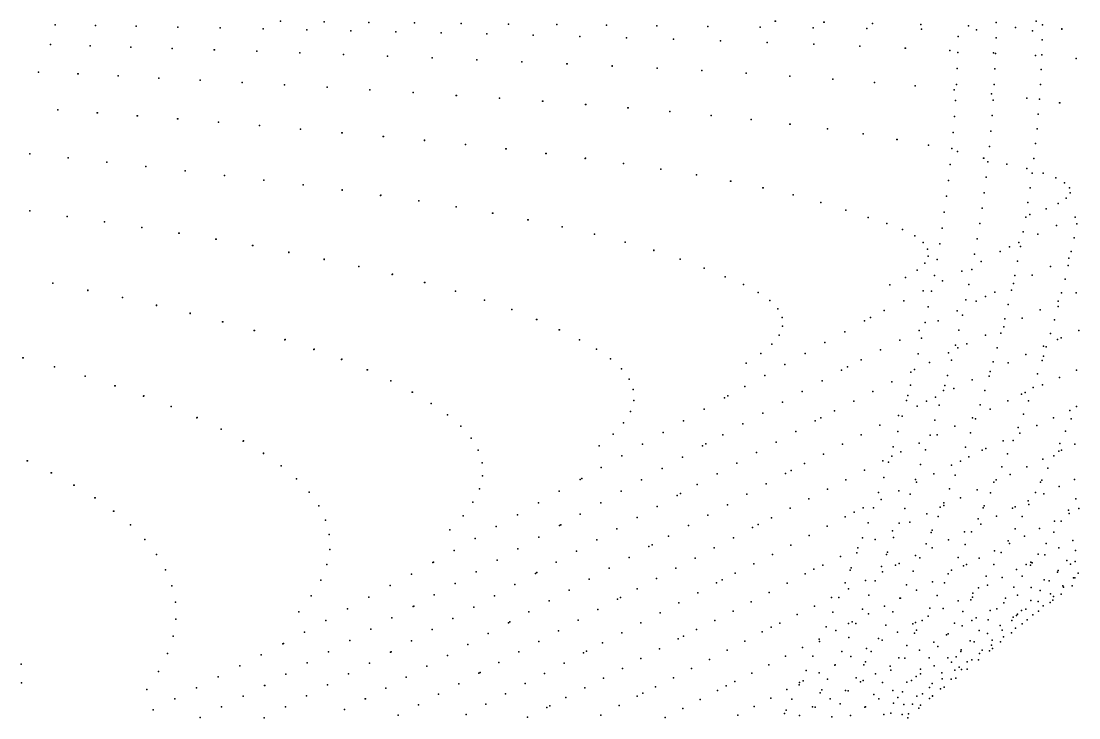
# Model space of a CAD drawing. Extents: x 0 to 4.6, y -1.66 to 1.66.
# Drawn here: x 2.303 to 3.451, y -0.774 to -0.018 of the extents above; entities that cross this region are included whole.
import ezdxf

# ---------------------------------------------------------------- set-up
doc = ezdxf.new("R2010")
doc.units = 0
doc.layers.get('0').update_dxf_attribs({"linetype": 'CONTINUOUS'})

msp = doc.modelspace()

# ---------------------------------------------------------------- linework, layer by layer
at = {"color": 2}
for p in [(2.3398, -0.022, 43.556), (2.3398, -0.022, 43.556), (2.3834, -0.0228, 42.856), (2.3834, -0.0228, 42.856), (2.5841, -0.0183, 47.756), (2.6316, -0.0189, 47.056), (2.6799, -0.0195, 46.356), (2.7296, -0.0201, 45.656), (2.7802, -0.0207, 44.956), (2.8316, -0.0213, 44.256), (2.8842, -0.0219, 43.556), (2.938, -0.0226, 42.856), (3.1212, -0.0183, 33.756), (3.1213, -0.0183, 33.756), (3.174, -0.0194, 33.056), (3.1741, -0.0194, 33.056), (3.2267, -0.0206, 32.356), (3.2268, -0.0206, 32.356), (3.279, -0.0219, 31.656), (3.2791, -0.0219, 31.656), (3.3609, -0.0195, 2.256), (3.361, -0.0195, 2.256), (3.4042, -0.0182, 36.556), (3.4111, -0.0222, 2.956), (3.4112, -0.0222, 2.956), (2.4277, -0.0237, 42.156), (2.4277, -0.0237, 42.156), (2.4727, -0.0246, 41.456), (2.4727, -0.0246, 41.456), (2.5186, -0.0255, 40.756), (2.5186, -0.0255, 40.756), (2.5653, -0.0264, 40.056), (2.5653, -0.0264, 40.056), (2.6126, -0.0274, 39.356), (2.6126, -0.0274, 39.356), (2.6606, -0.0285, 38.656), (2.6606, -0.0285, 38.656), (2.7093, -0.0296, 37.956), (2.7093, -0.0296, 37.956), (2.7586, -0.0307, 37.256), (2.7586, -0.0308, 37.256), (2.8083, -0.032, 36.556), (2.8083, -0.032, 36.556), (2.8585, -0.0333, 35.856), (2.8585, -0.0333, 35.856), (2.9926, -0.0232, 42.156), (3.048, -0.0239, 41.456), (3.1047, -0.0246, 40.756), (3.1622, -0.0253, 40.056), (3.2205, -0.0261, 39.356), (3.2797, -0.0268, 38.656), (3.3308, -0.0233, 30.956), (3.3309, -0.0233, 30.956), (3.3397, -0.0276, 37.956), (3.3819, -0.0249, 30.256), (3.382, -0.0249, 30.256), (3.4004, -0.0285, 37.256), (3.4321, -0.0267, 29.556), (3.4322, -0.0266, 29.556), (2.3345, -0.0435, 42.156), (2.3345, -0.0435, 42.156), (2.3777, -0.0449, 41.456), (2.3778, -0.0449, 41.456), (2.909, -0.0348, 35.156), (2.909, -0.0348, 35.156), (2.9598, -0.0363, 34.456), (2.9598, -0.0363, 34.456), (3.0107, -0.0378, 33.756), (3.0108, -0.0378, 33.756), (3.0617, -0.0395, 33.056), (3.0617, -0.0395, 33.056), (3.1124, -0.0412, 32.356), (3.1125, -0.0412, 32.356), (3.1629, -0.0431, 31.656), (3.163, -0.0431, 31.656), (3.2129, -0.0452, 30.956), (3.213, -0.0452, 30.956), (3.3196, -0.0348), (3.3196, -0.0348, 0.375), (3.3196, -0.0348, 0.75), (3.3196, -0.0348, 1.125), (3.3196, -0.0348, 1.5), (3.3607, -0.0363, 2.256), (3.4108, -0.0383, 2.956), (2.4219, -0.0463, 40.756), (2.4219, -0.0463, 40.756), (2.4668, -0.0477, 40.056), (2.4668, -0.0478, 40.056), (2.5123, -0.0493, 39.356), (2.5124, -0.0492, 39.356), (2.5584, -0.0508, 38.656), (2.5585, -0.0508, 38.656), (2.6052, -0.0525, 37.956), (2.6053, -0.0525, 37.956), (2.6526, -0.0542, 37.256), (2.6527, -0.0542, 37.256), (2.7005, -0.056, 36.556), (2.7005, -0.056, 36.556), (3.2622, -0.0475, 30.256), (3.2623, -0.0474, 30.256), (3.3106, -0.0499, 29.556), (3.3107, -0.0499, 29.556), (3.3192, -0.0521), (3.3192, -0.0521, 0.375), (3.3192, -0.0521, 0.75), (3.3192, -0.0521, 1.125), (3.3192, -0.0521, 1.5), (3.3579, -0.0526, 28.856), (3.3579, -0.0526, 28.856), (3.3602, -0.0532, 2.256), (3.4036, -0.0554, 28.156), (3.4037, -0.0554, 28.156), (3.4104, -0.0545, 2.956), (2.7487, -0.058, 35.856), (2.7488, -0.058, 35.856), (2.7973, -0.06, 35.156), (2.7973, -0.06, 35.156), (2.8461, -0.0622, 34.456), (2.8462, -0.0622, 34.456), (2.8951, -0.0644, 33.756), (2.8952, -0.0644, 33.756), (2.9441, -0.0668, 33.056), (2.9442, -0.0667, 33.056), (3.4477, -0.0586, 27.456), (3.4478, -0.0586, 27.456), (2.3214, -0.0733, 40.756), (2.3214, -0.0733, 40.756), (2.3644, -0.0754, 40.056), (2.3645, -0.0754, 40.056), (2.4081, -0.0775, 39.356), (2.4081, -0.0775, 39.356), (2.4523, -0.0798, 38.656), (2.4523, -0.0798, 38.656), (2.9929, -0.0692, 32.356), (2.993, -0.0692, 32.356), (3.0415, -0.0718, 31.656), (3.0416, -0.0718, 31.656), (3.0896, -0.0747, 30.956), (3.0896, -0.0747, 30.956), (3.137, -0.0777, 30.256), (3.137, -0.0778, 30.256), (3.3185, -0.0695), (3.3185, -0.0695, 0.375), (3.3185, -0.0695, 0.75), (3.3185, -0.0695, 1.125), (3.3185, -0.0695, 1.5), (3.3596, -0.07, 2.256), (3.4097, -0.0706, 2.956), (2.4971, -0.0821, 37.956), (2.4971, -0.0821, 37.956), (2.5425, -0.0845, 37.256), (2.5426, -0.0845, 37.256), (2.5884, -0.0871, 36.556), (2.5884, -0.0871, 36.556), (2.6347, -0.0898, 35.856), (2.6347, -0.0898, 35.856), (3.1835, -0.0811, 29.556), (3.1836, -0.081, 29.556), (3.2289, -0.0846, 28.856), (3.229, -0.0846, 28.856), (3.273, -0.0884, 28.156), (3.2731, -0.0884, 28.156), (3.3177, -0.0869), (3.3177, -0.0869, 0.375), (3.3177, -0.0869, 0.75), (3.3177, -0.0869, 1.125), (3.3177, -0.0869, 1.5), (3.3587, -0.0869, 2.256), (3.4089, -0.0867, 2.956), (2.6812, -0.0926, 35.156), (2.6812, -0.0926, 35.156), (2.728, -0.0956, 34.456), (2.728, -0.0956, 34.456), (2.775, -0.0986, 33.756), (2.7751, -0.0986, 33.756), (2.8219, -0.1017, 33.056), (2.822, -0.1017, 33.056), (3.3154, -0.0925, 27.456), (3.3154, -0.0925, 27.456), (3.3558, -0.097, 26.756), (3.3559, -0.097, 26.756), (3.3941, -0.1018, 26.056), (3.3941, -0.1018, 26.056), (3.4078, -0.1028, 2.956), (2.3426, -0.1144, 38.656), (2.3426, -0.1144, 38.656), (2.8687, -0.105, 32.356), (2.8688, -0.1049, 32.356), (2.9153, -0.1084, 31.656), (2.9154, -0.1084, 31.656), (2.9613, -0.1122, 30.956), (2.9614, -0.1121, 30.956), (3.3167, -0.1042), (3.3167, -0.1042, 0.375), (3.3167, -0.1042, 0.75), (3.3167, -0.1042, 1.125), (3.3167, -0.1042, 1.5), (3.3577, -0.1037, 2.256), (3.4297, -0.1069, 25.356), (3.4298, -0.1069, 25.356), (2.3854, -0.1175, 37.956), (2.3855, -0.1175, 37.956), (2.4288, -0.1208, 37.256), (2.4289, -0.1208, 37.256), (2.4726, -0.1241, 36.556), (2.4727, -0.1241, 36.556), (3.0068, -0.1162, 30.256), (3.0069, -0.1161, 30.256), (3.0514, -0.1204, 29.556), (3.0515, -0.1204, 29.556), (3.0949, -0.1249, 28.856), (3.095, -0.1249, 28.856), (3.3155, -0.1216), (3.3155, -0.1216, 0.375), (3.3155, -0.1216, 0.75), (3.3155, -0.1216, 1.125), (3.3155, -0.1216, 1.5), (3.3565, -0.1205, 2.256), (3.4066, -0.1189, 2.956), (2.5168, -0.1277, 35.856), (2.5168, -0.1277, 35.856), (2.5613, -0.1314, 35.156), (2.5613, -0.1314, 35.156), (2.606, -0.1353, 34.456), (2.606, -0.1353, 34.456), (3.1371, -0.1298, 28.156), (3.1372, -0.1297, 28.156), (3.1778, -0.1349, 27.456), (3.1779, -0.1349, 27.456), (3.3551, -0.1373, 2.256), (3.4052, -0.1349, 2.956), (2.6509, -0.1392, 33.756), (2.651, -0.1392, 33.756), (2.6957, -0.1432, 33.056), (2.6959, -0.1432, 33.056), (2.7405, -0.1475, 32.356), (2.7406, -0.1474, 32.356), (3.2166, -0.1405, 26.756), (3.2167, -0.1405, 26.756), (3.2532, -0.1465, 26.056), (3.2533, -0.1464, 26.056), (3.3142, -0.1389), (3.3142, -0.1389, 0.375), (3.3142, -0.1389, 0.75), (3.3142, -0.1389, 1.125), (3.3142, -0.1389, 1.5), (2.7849, -0.1519, 31.656), (2.785, -0.1519, 31.656), (2.8289, -0.1566, 30.956), (2.829, -0.1566, 30.956), (3.2874, -0.1528, 25.356), (3.2875, -0.1528, 25.356), (3.3126, -0.1562), (3.3126, -0.1562, 0.375), (3.3126, -0.1562, 0.75), (3.3126, -0.1562, 1.125), (3.3126, -0.1562, 1.5), (3.3189, -0.1596, 24.656), (3.319, -0.1595, 24.656), (3.3536, -0.1541, 2.256), (3.4036, -0.151, 2.956), (2.312, -0.1622, 37.256), (2.3121, -0.1622, 37.256), (2.3537, -0.1665, 36.556), (2.3538, -0.1665, 36.556), (2.3958, -0.171, 35.856), (2.3958, -0.171, 35.856), (2.8723, -0.1617, 30.256), (2.8725, -0.1616, 30.256), (2.9149, -0.167, 29.556), (2.9151, -0.1669, 29.556), (3.3473, -0.1667, 23.956), (3.3474, -0.1667, 23.956), (3.3518, -0.1708, 2.256), (3.4019, -0.167, 2.956), (2.4381, -0.1757, 35.156), (2.4382, -0.1757, 35.156), (2.4807, -0.1806, 34.456), (2.4808, -0.1806, 34.456), (2.9565, -0.1726, 28.856), (2.9566, -0.1726, 28.856), (2.9968, -0.1786, 28.156), (2.997, -0.1785, 28.156), (3.3109, -0.1735), (3.3109, -0.1735, 0.375), (3.3109, -0.1735, 0.75), (3.3109, -0.1735, 1.125), (3.3109, -0.1735, 1.5), (3.3726, -0.1731, 23.256), (3.3942, -0.1779, 22.556), (3.3999, -0.183, 2.956), (3.4119, -0.1829, 21.856), (2.5234, -0.1855, 33.756), (2.5235, -0.1855, 33.756), (2.5661, -0.1905, 33.056), (2.5662, -0.1905, 33.056), (3.0357, -0.185, 27.456), (3.0358, -0.1849, 27.456), (3.0727, -0.1918, 26.756), (3.0728, -0.1917, 26.756), (3.309, -0.1908), (3.309, -0.1908, 0.375), (3.309, -0.1908, 0.75), (3.309, -0.1908, 1.125), (3.309, -0.1908, 1.5), (3.3499, -0.1875, 2.256), (3.4257, -0.1881, 21.156), (3.4352, -0.1934, 20.456), (2.6087, -0.1958, 32.356), (2.6088, -0.1957, 32.356), (2.651, -0.2013, 31.656), (2.6511, -0.2012, 31.656), (3.1077, -0.199, 26.056), (3.1079, -0.1989, 26.056), (3.1405, -0.2066, 25.356), (3.3478, -0.2043, 2.256), (3.3977, -0.1989, 2.956), (3.4404, -0.1988, 19.756), (3.4411, -0.2044, 19.056), (2.6929, -0.2071, 30.956), (2.693, -0.207, 30.956), (2.7342, -0.2132, 30.256), (2.7343, -0.2132, 30.256), (3.1404, -0.2066, 25.356), (3.1705, -0.2147, 24.656), (3.1706, -0.2147, 24.656), (3.3069, -0.2081), (3.3069, -0.2081, 0.375), (3.3069, -0.2081, 0.75), (3.3069, -0.2081, 1.125), (3.3069, -0.2081, 1.5), (3.3954, -0.2149, 2.956), (3.4283, -0.2159, 17.656), (3.437, -0.2101, 18.356), (2.3123, -0.2239, 35.156), (2.3123, -0.2239, 35.156), (2.7747, -0.2197, 29.556), (2.7749, -0.2196, 29.556), (2.8143, -0.2265, 28.856), (2.8145, -0.2264, 28.856), (3.1976, -0.2233, 23.956), (3.1978, -0.2232, 23.956), (3.3046, -0.2253), (3.3046, -0.2253, 0.375), (3.3046, -0.2253, 0.75), (3.3046, -0.2253, 1.125), (3.3046, -0.2253, 1.5), (3.3455, -0.2209, 2.256), (3.3974, -0.2279, 16.256), (3.4151, -0.2218, 16.956), (2.3527, -0.2299, 34.456), (2.3527, -0.2299, 34.456), (2.3932, -0.2358, 33.756), (2.3933, -0.2358, 33.756), (2.8527, -0.2336, 28.156), (2.8529, -0.2336, 28.156), (3.2218, -0.2311, 23.256), (3.2424, -0.2376, 22.556), (3.343, -0.2376, 2.256), (3.3929, -0.2308, 2.956), (3.4263, -0.2398, 15.556), (3.4465, -0.2307, 15.556), (3.4484, -0.2381, 3.656), (2.4337, -0.2419, 33.056), (2.4338, -0.2418, 33.056), (2.474, -0.2482, 32.356), (2.4741, -0.2481, 32.356), (2.8897, -0.2412, 27.456), (2.8898, -0.2412, 27.456), (2.9249, -0.2493, 26.756), (2.9251, -0.2493, 26.756), (3.2594, -0.2442, 21.856), (3.2725, -0.2511, 21.156), (3.3022, -0.2425), (3.3022, -0.2425, 0.375), (3.3022, -0.2425, 0.75), (3.3022, -0.2425, 1.125), (3.3022, -0.2425, 1.5), (3.3902, -0.2466, 2.956), (3.4061, -0.249, 15.556), (2.5141, -0.2547, 31.656), (2.5143, -0.2547, 31.656), (2.5539, -0.2616, 30.956), (2.554, -0.2616, 30.956), (2.9583, -0.2578, 26.056), (2.9584, -0.2578, 26.056), (3.2816, -0.2582, 20.456), (3.2996, -0.2597), (3.2996, -0.2597, 0.375), (3.2996, -0.2597, 0.75), (3.2996, -0.2597, 1.125), (3.2996, -0.2597, 1.5), (3.3403, -0.2542, 2.256), (3.3754, -0.2629, 15.556), (3.3856, -0.2582, 15.556), (3.3873, -0.2625, 2.956), (3.4455, -0.2531, 3.656), (2.5931, -0.2689, 30.256), (2.5932, -0.2688, 30.256), (2.9894, -0.2668, 25.356), (2.9895, -0.2667, 25.356), (3.2865, -0.2654, 19.756), (3.2872, -0.2729, 19.056), (3.3375, -0.2708, 2.256), (3.3651, -0.2681, 15.556), (3.4396, -0.2753, 14.856), (3.4424, -0.2681, 3.656), (2.6315, -0.2765, 29.556), (2.6317, -0.2764, 29.556), (2.6691, -0.2844, 28.856), (2.6692, -0.2844, 28.856), (3.018, -0.2762, 24.656), (3.0181, -0.2762, 24.656), (3.0439, -0.2862, 23.956), (3.044, -0.2861, 23.956), (3.2833, -0.2805, 18.356), (3.2967, -0.2768), (3.2967, -0.2768, 0.375), (3.2967, -0.2768, 0.75), (3.2967, -0.2768, 1.125), (3.2967, -0.2768, 1.5), (3.3445, -0.2787, 15.556), (3.3842, -0.2783, 2.956), (3.4198, -0.2844, 14.856), (3.4391, -0.283, 3.656), (2.7055, -0.2928, 28.156), (2.7056, -0.2927, 28.156), (3.0669, -0.2955, 23.256), (3.2624, -0.2962, 16.956), (3.275, -0.2883, 17.656), (3.2938, -0.294), (3.2938, -0.294, 0.375), (3.2938, -0.294, 0.75), (3.2938, -0.294, 1.125), (3.2938, -0.294, 1.5), (3.3237, -0.2893, 15.556), (3.3345, -0.2874, 2.256), (3.381, -0.294, 2.956), (3.3998, -0.2936, 14.856), (3.4356, -0.2978, 3.656), (2.3372, -0.3024, 32.356), (2.3373, -0.3024, 32.356), (2.7405, -0.3016, 27.456), (2.7407, -0.3015, 27.456), (3.0865, -0.3038, 22.556), (3.2455, -0.3042, 16.256), (3.3028, -0.2999, 15.556), (3.3313, -0.3039, 2.256), (3.3775, -0.3098, 2.956), (3.3797, -0.3028, 14.856), (2.3751, -0.3101, 31.656), (2.3752, -0.31, 31.656), (2.4126, -0.318, 30.956), (2.4128, -0.318, 30.956), (2.774, -0.3109, 26.756), (2.7741, -0.3109, 26.756), (2.8056, -0.3207, 26.056), (2.8057, -0.3206, 26.056), (3.1026, -0.3123, 21.856), (3.1151, -0.3211, 21.156), (3.2607, -0.3213, 15.556), (3.2818, -0.3106, 15.556), (3.2906, -0.3111), (3.2906, -0.3111, 0.375), (3.2906, -0.3111, 0.75), (3.2906, -0.3111, 1.125), (3.2906, -0.3111, 1.5), (3.3279, -0.3204, 2.256), (3.3493, -0.3167, 14.856), (3.3594, -0.3121, 14.856), (3.4319, -0.3127, 3.656), (3.4477, -0.3129, 14.156), (2.4496, -0.3264, 30.256), (2.4498, -0.3263, 30.256), (2.8351, -0.3309, 25.356), (2.8352, -0.3308, 25.356), (3.1238, -0.3301, 20.456), (3.2395, -0.3321, 15.556), (3.2872, -0.3281), (3.2872, -0.3281, 0.375), (3.2872, -0.3281, 0.75), (3.2872, -0.3281, 1.125), (3.2872, -0.3281, 1.5), (3.3186, -0.3324, 14.856), (3.339, -0.322, 14.856), (3.3739, -0.3255, 2.956), (3.4087, -0.3311, 14.156), (3.428, -0.3275, 3.656), (3.4282, -0.322, 14.156), (2.486, -0.3351, 29.556), (2.4861, -0.335, 29.556), (2.5214, -0.3442, 28.856), (2.5216, -0.3441, 28.856), (2.8622, -0.3416, 24.656), (2.8624, -0.3416, 24.656), (3.1285, -0.3394, 19.756), (3.2181, -0.3432, 15.556), (3.2245, -0.3397, 15.556), (3.2979, -0.343, 14.856), (3.3243, -0.3369, 2.256), (3.3701, -0.3411, 2.956), (3.389, -0.3403, 14.156), (3.424, -0.3422, 3.656), (2.5558, -0.3536, 28.156), (2.556, -0.3536, 28.156), (2.8868, -0.3529, 23.956), (2.8869, -0.3528, 23.956), (3.1291, -0.349, 19.056), (3.1967, -0.355, 15.556), (3.2772, -0.3535, 14.856), (3.2837, -0.3451), (3.2837, -0.3451, 0.375), (3.2837, -0.3451, 0.75), (3.2837, -0.3451, 1.125), (3.2837, -0.3451, 1.5), (3.3205, -0.3533, 2.256), (3.3692, -0.3495, 14.156), (3.4505, -0.3536, 13.456), (2.5889, -0.3636, 27.456), (2.5891, -0.3635, 27.456), (2.9086, -0.3637, 23.256), (3.1254, -0.3587, 18.356), (3.1751, -0.3668, 15.556), (3.2564, -0.3642, 14.856), (3.28, -0.3621), (3.28, -0.3621, 0.375), (3.28, -0.3621, 0.75), (3.28, -0.3621, 1.125), (3.28, -0.3621, 1.5), (3.3492, -0.3587, 14.156), (3.3661, -0.3567, 2.956), (3.4197, -0.3569, 3.656), (3.4274, -0.3633, 13.456), (3.4315, -0.3616, 13.456), (2.6205, -0.3741, 26.756), (2.6207, -0.374, 26.756), (2.9272, -0.3739, 22.556), (3.1055, -0.3787, 16.956), (3.1175, -0.3686, 17.656), (3.1535, -0.3786, 15.556), (3.2354, -0.3748, 14.856), (3.309, -0.3779, 14.156), (3.3166, -0.3697, 2.256), (3.3191, -0.3726, 14.156), (3.3292, -0.368, 14.156), (3.362, -0.3723, 2.956), (3.4124, -0.3705, 13.456), (3.4153, -0.3715, 3.656), (2.3046, -0.3833, 30.256), (2.3048, -0.3832, 30.256), (2.6504, -0.385, 26.056), (2.6506, -0.3849, 26.056), (2.9425, -0.3844, 21.856), (3.0894, -0.389, 16.256), (3.2144, -0.3855, 14.856), (3.2761, -0.3791), (3.2761, -0.3791, 0.375), (3.2761, -0.3791, 0.75), (3.2761, -0.3791, 1.125), (3.2761, -0.3791, 1.5), (3.2887, -0.3883, 14.156), (3.3125, -0.386, 2.256), (3.3576, -0.3878, 2.956), (3.3738, -0.3888, 13.456), (3.3932, -0.3796, 13.456), (3.4107, -0.3861, 3.656), (3.4122, -0.3814, 3.656), (2.3388, -0.393, 29.556), (2.339, -0.3929, 29.556), (2.6783, -0.3964, 25.356), (2.6785, -0.3963, 25.356), (2.9544, -0.3952, 21.156), (3.1317, -0.3906, 15.556), (3.1932, -0.3965, 14.856), (3.1995, -0.393, 14.856), (3.2683, -0.3987, 14.156), (3.2721, -0.396), (3.2721, -0.396, 0.375), (3.2721, -0.396, 0.75), (3.2721, -0.396, 1.125), (3.2721, -0.396, 1.5), (3.3543, -0.398, 13.456), (3.3545, -0.3983, 2.956), (3.4059, -0.4007, 3.656), (3.4482, -0.3965, 12.756), (2.3721, -0.4031, 28.856), (2.3723, -0.4031, 28.856), (2.7039, -0.4082, 24.656), (2.7041, -0.4082, 24.656), (2.9626, -0.4063, 20.456), (3.1099, -0.4025, 15.556), (3.1719, -0.4081, 14.856), (3.2477, -0.4092, 14.156), (3.2679, -0.4128), (3.2679, -0.4128, 0.375), (3.2679, -0.4128, 0.75), (3.2679, -0.4128, 1.125), (3.2679, -0.4128, 1.5), (3.3082, -0.4023, 2.256), (3.3347, -0.4072, 13.456), (3.3531, -0.4033, 2.956), (3.4111, -0.4127, 12.756), (3.4297, -0.4046, 12.756), (2.4045, -0.4137, 28.156), (2.4047, -0.4136, 28.156), (2.4356, -0.4247, 27.456), (2.4358, -0.4246, 27.456), (2.7271, -0.4206, 23.956), (2.7273, -0.4205, 23.956), (2.967, -0.4178, 19.756), (3.0695, -0.4246, 15.556), (3.088, -0.4145, 15.556), (3.1505, -0.4198, 14.856), (3.2271, -0.4197, 14.156), (3.2649, -0.4242), (3.2649, -0.4242, 0.375), (3.2649, -0.4242, 0.75), (3.2649, -0.4242, 1.125), (3.2649, -0.4242, 1.5), (3.3038, -0.4186, 2.256), (3.3052, -0.4133, 2.256), (3.315, -0.4165, 13.456), (3.3484, -0.4187, 2.956), (3.3883, -0.4226, 12.756), (3.3923, -0.4208, 12.756), (3.4009, -0.4153, 3.656), (2.4656, -0.4361, 26.756), (2.7478, -0.4329, 23.256), (2.9676, -0.4295, 19.056), (3.066, -0.4266, 15.556), (3.1291, -0.4314, 14.856), (3.2063, -0.4303, 14.156), (3.2634, -0.4296), (3.2634, -0.4296, 0.375), (3.2634, -0.4296, 0.75), (3.2634, -0.4296, 1.125), (3.2634, -0.4296, 1.5), (3.2751, -0.4356, 13.456), (3.2852, -0.4304, 13.456), (3.2951, -0.4258, 13.456), (3.2991, -0.4348, 2.256), (3.3435, -0.4341, 2.956), (3.3735, -0.4298, 12.756), (3.3958, -0.4298, 3.656), (3.4479, -0.4362, 4.356), (2.4654, -0.4362, 26.756), (2.7653, -0.445, 22.556), (2.9641, -0.4415, 18.356), (3.0439, -0.4391, 15.556), (3.1075, -0.4432, 14.856), (3.1854, -0.4409, 14.156), (3.255, -0.4459, 13.456), (3.2588, -0.4464), (3.2588, -0.4464, 0.375), (3.2588, -0.4464, 0.75), (3.2588, -0.4464, 1.125), (3.2588, -0.4464, 1.5), (3.3545, -0.439, 12.756), (3.3904, -0.4443, 3.656), (3.4409, -0.4403, 12.056), (2.4935, -0.4482, 26.056), (2.4937, -0.4481, 26.056), (2.7798, -0.4575, 21.856), (2.9566, -0.4537, 17.656), (3.0217, -0.4517, 15.556), (3.0858, -0.4549, 14.856), (3.1644, -0.4517, 14.156), (3.1707, -0.4483, 14.156), (3.2348, -0.4563, 13.456), (3.2943, -0.4509, 2.256), (3.3161, -0.4574, 12.756), (3.3353, -0.4482, 12.756), (3.3384, -0.4495, 2.956), (3.3849, -0.4587, 3.656), (3.4049, -0.4568, 12.056), (3.423, -0.4485, 12.056), (3.4421, -0.4496, 4.356), (2.5197, -0.4606, 25.356), (2.5199, -0.4605, 25.356), (2.791, -0.4704, 21.156), (2.9452, -0.4661, 16.956), (2.9994, -0.4643, 15.556), (3.0641, -0.4667, 14.856), (3.1434, -0.4632, 14.156), (3.2145, -0.4667, 13.456), (3.2541, -0.4631), (3.2541, -0.4631, 0.375), (3.2541, -0.4631, 0.75), (3.2541, -0.4631, 1.125), (3.2541, -0.4631, 1.5), (3.2893, -0.4671, 2.256), (3.2967, -0.4667, 12.756), (3.3331, -0.4648, 2.956), (3.3866, -0.465, 12.056), (3.4361, -0.463, 4.356), (2.5438, -0.4735, 24.656), (2.544, -0.4734, 24.656), (2.93, -0.4788, 16.256), (2.977, -0.477, 15.556), (3.0422, -0.4786, 14.856), (3.0457, -0.4767, 14.856), (3.1222, -0.4746, 14.156), (3.1941, -0.4771, 13.456), (3.2492, -0.4798), (3.2492, -0.4798, 0.375), (3.2492, -0.4798, 0.75), (3.2492, -0.4798, 1.125), (3.2492, -0.4798, 1.5), (3.2772, -0.4759, 12.756), (3.3277, -0.4801, 2.956), (3.3498, -0.4815, 12.056), (3.3683, -0.4732, 12.056), (3.3792, -0.473, 3.656), (3.4299, -0.4763, 4.356), (3.4462, -0.477, 11.356), (2.5656, -0.4869, 23.956), (2.5658, -0.4868, 23.956), (2.7988, -0.4836, 20.456), (2.9546, -0.4896, 15.556), (3.0203, -0.4909, 14.856), (3.1009, -0.4861, 14.156), (3.1735, -0.4876, 13.456), (3.2477, -0.4898, 12.756), (3.2575, -0.4852, 12.756), (3.2841, -0.4831, 2.256), (3.3311, -0.4905, 12.056), (3.3458, -0.4833, 12.056), (3.3733, -0.4873, 3.656), (3.4115, -0.4931, 11.356), (3.4235, -0.4896, 4.356), (3.429, -0.4847, 11.356), (3.4319, -0.4833, 11.356), (2.3092, -0.4951, 26.756), (2.3095, -0.495, 26.756), (2.5851, -0.5005, 23.256), (2.803, -0.4972, 19.756), (2.9321, -0.5024, 15.556), (2.9983, -0.5032, 14.856), (3.0795, -0.4977, 14.156), (3.1528, -0.498, 13.456), (3.2378, -0.495, 12.756), (3.244, -0.4964), (3.244, -0.4964, 0.375), (3.244, -0.4964, 0.75), (3.244, -0.4964, 1.125), (3.244, -0.4964, 1.5), (3.2788, -0.4991, 2.256), (3.3123, -0.4998, 12.056), (3.3221, -0.4953, 2.956), (3.3672, -0.5015, 3.656), (3.394, -0.5015, 11.356), (3.417, -0.5028, 4.356), (2.3355, -0.5081, 26.056), (2.3357, -0.508, 26.056), (2.6016, -0.5145, 22.556), (2.8035, -0.5112, 19.056), (2.9095, -0.5151, 15.556), (2.9111, -0.5142, 15.556), (2.9761, -0.5156, 14.856), (3.058, -0.5092, 14.156), (3.1321, -0.5087, 13.456), (3.1383, -0.5054, 13.456), (3.1979, -0.5155, 12.756), (3.2179, -0.5052, 12.756), (3.2388, -0.513), (3.2388, -0.513, 0.375), (3.2388, -0.513, 0.75), (3.2388, -0.513, 1.125), (3.2388, -0.513, 1.5), (3.2732, -0.5151, 2.256), (3.2934, -0.509, 12.056), (3.3163, -0.5104, 2.956), (3.361, -0.5157, 3.656), (3.3762, -0.5099, 11.356), (3.4103, -0.516, 4.356), (3.4458, -0.5152, 10.656), (2.3601, -0.5215, 25.356), (2.3603, -0.5214, 25.356), (2.8002, -0.5254, 18.356), (2.8868, -0.5279, 15.556), (2.9539, -0.528, 14.856), (3.0365, -0.5208, 14.156), (3.1112, -0.52, 13.456), (3.1778, -0.5258, 12.756), (3.2553, -0.5275, 12.056), (3.2744, -0.5183, 12.056), (3.3104, -0.5255, 2.956), (3.3404, -0.5266, 11.356), (3.3584, -0.5182, 11.356), (3.4091, -0.5181, 4.356), (3.4293, -0.523, 10.656), (2.3827, -0.5353, 24.656), (2.3829, -0.5352, 24.656), (2.6152, -0.529, 21.856), (3.0148, -0.5325, 14.156), (3.0183, -0.5306, 14.156), (3.0903, -0.5313, 13.456), (3.1576, -0.5361, 12.756), (3.2333, -0.5295), (3.2333, -0.5295, 0.375), (3.2333, -0.5295, 0.75), (3.2333, -0.5295, 1.125), (3.2333, -0.5295, 1.5), (3.236, -0.5368, 12.056), (3.2675, -0.531, 2.256), (3.3223, -0.535, 11.356), (3.3546, -0.5298, 3.656), (3.3956, -0.5385, 10.656), (3.4034, -0.5292, 4.356), (3.4125, -0.5308, 10.656), (3.4472, -0.5363, 5.056), (2.4031, -0.5496, 23.956), (2.4033, -0.5496, 23.956), (2.6258, -0.5438, 21.156), (2.7931, -0.54, 17.656), (2.8641, -0.5407, 15.556), (2.9317, -0.5404, 14.856), (2.9931, -0.5445, 14.156), (3.0692, -0.5426, 13.456), (3.1373, -0.5464, 12.756), (3.2069, -0.5506, 12.056), (3.2166, -0.546, 12.056), (3.2277, -0.5459), (3.2277, -0.5459, 0.375), (3.2277, -0.5459, 0.75), (3.2277, -0.5459, 1.125), (3.2277, -0.5459, 1.5), (3.2617, -0.5468, 2.256), (3.3001, -0.5452, 11.356), (3.304, -0.5434, 11.356), (3.3042, -0.5405, 2.956), (3.3469, -0.5461, 3.656), (3.348, -0.5438, 3.656), (3.3786, -0.5464, 10.656), (3.3814, -0.545, 10.656), (3.3963, -0.5424, 4.356), (3.4395, -0.5484, 5.056), (3.4506, -0.5467, 9.956), (2.6331, -0.5592, 20.456), (2.7824, -0.5548, 16.956), (2.8413, -0.5535, 15.556), (2.9093, -0.5528, 14.856), (2.9713, -0.5566, 14.156), (3.048, -0.5539, 13.456), (3.1169, -0.5568, 12.756), (3.1971, -0.5558, 12.056), (3.2219, -0.5623), (3.2219, -0.5623, 0.375), (3.2219, -0.5623, 0.75), (3.2219, -0.5623, 1.125), (3.2219, -0.5623, 1.5), (3.2671, -0.5617, 11.356), (3.2856, -0.5525, 11.356), (3.2979, -0.5554, 2.956), (3.3412, -0.5579, 3.656), (3.3614, -0.555, 10.656), (3.389, -0.5555, 4.356), (3.4241, -0.5603, 9.956), (3.4315, -0.5605, 5.056), (3.44, -0.5522, 9.956), (2.4214, -0.5645, 23.256), (2.768, -0.5699, 16.256), (2.8184, -0.5664, 15.556), (2.8869, -0.5653, 14.856), (2.8885, -0.5644, 14.856), (2.9493, -0.5687, 14.156), (3.0268, -0.5652, 13.456), (3.0963, -0.5673, 12.756), (3.1025, -0.564, 12.756), (3.1775, -0.5659, 12.056), (3.2485, -0.571, 11.356), (3.2556, -0.5626, 2.256), (3.2903, -0.5727, 2.956), (3.2914, -0.5703, 2.956), (3.3266, -0.5721, 10.656), (3.3342, -0.572, 3.656), (3.3441, -0.5636, 10.656), (3.3816, -0.5686, 4.356), (3.408, -0.5685, 9.956), (3.4234, -0.5725, 5.056), (2.4369, -0.5803, 22.556), (2.637, -0.5749, 19.756), (2.7955, -0.5793, 15.556), (2.8644, -0.5778, 14.856), (2.9274, -0.5808, 14.156), (3.0054, -0.5766, 13.456), (3.0757, -0.5784, 12.756), (3.1578, -0.5761, 12.056), (3.2159, -0.5786), (3.2159, -0.5786, 0.375), (3.2159, -0.5786, 0.75), (3.2159, -0.5786, 1.125), (3.2159, -0.5786, 1.5), (3.2297, -0.5803, 11.356), (3.2494, -0.5783, 2.256), (3.2848, -0.5852, 2.956), (3.3091, -0.5807, 10.656), (3.374, -0.5816, 4.356), (3.3755, -0.5847, 9.956), (3.3918, -0.5766, 9.956), (3.4151, -0.5845, 5.056), (3.444, -0.5813, 9.256), (2.4496, -0.5966, 21.856), (2.6376, -0.591, 19.056), (2.7725, -0.5923, 15.556), (2.8419, -0.5903, 14.856), (2.9053, -0.5929, 14.156), (2.984, -0.588, 13.456), (2.9874, -0.5861, 13.456), (3.055, -0.5894, 12.756), (3.118, -0.5965, 12.056), (3.1379, -0.5863, 12.056), (3.2097, -0.5949), (3.2097, -0.5949, 0.375), (3.2097, -0.5949, 0.75), (3.2097, -0.5949, 1.125), (3.2097, -0.5949, 1.5), (3.2108, -0.5895, 11.356), (3.2419, -0.5965, 2.256), (3.243, -0.5939, 2.256), (3.2913, -0.5892, 10.656), (3.3271, -0.5859, 3.656), (3.359, -0.5927, 9.956), (3.3662, -0.5945, 4.356), (3.4066, -0.5963, 5.056), (3.4289, -0.5892, 9.256), (3.447, -0.5922, 5.756), (2.6344, -0.6075, 18.356), (2.7495, -0.6052, 15.556), (2.7501, -0.6049, 15.556), (2.8193, -0.6028, 14.856), (2.8832, -0.605, 14.156), (2.9625, -0.5998, 13.456), (3.0342, -0.6005, 12.756), (3.0979, -0.6067, 12.056), (3.1727, -0.608, 11.356), (3.1918, -0.5988, 11.356), (3.2516, -0.608, 10.656), (3.2555, -0.6062, 10.656), (3.2735, -0.5977, 10.656), (3.2779, -0.6001, 2.956), (3.3198, -0.5999, 3.656), (3.3285, -0.6074, 9.956), (3.3424, -0.6007, 9.956), (3.3582, -0.6074, 4.356), (3.3934, -0.6073, 9.256), (3.398, -0.6082, 5.056), (3.3984, -0.6048, 9.256), (3.4, -0.6055, 5.056), (3.4138, -0.597, 9.256), (3.4377, -0.6032, 5.756), (3.4415, -0.6071, 8.556), (3.4465, -0.6041, 8.556), (2.4595, -0.6133, 21.156), (2.7264, -0.6178, 15.556), (2.7966, -0.6154, 14.856), (2.8609, -0.6172, 14.156), (2.8625, -0.6163, 14.156), (2.9409, -0.6115, 13.456), (3.0132, -0.6116, 12.756), (3.0777, -0.6168, 12.056), (3.1535, -0.6177, 11.356), (3.1631, -0.6126, 11.356), (3.2024, -0.6137), (3.2024, -0.6137, 0.375), (3.2024, -0.6137, 0.75), (3.2024, -0.6137, 1.125), (3.2024, -0.6137, 1.5), (3.2034, -0.6111), (3.2034, -0.6111, 0.375), (3.2034, -0.6111, 0.75), (3.2034, -0.6111, 1.125), (3.2034, -0.6111, 1.5), (3.2365, -0.6095, 2.256), (3.2374, -0.6153, 10.656), (3.2709, -0.6148, 2.956), (3.3087, -0.6176, 9.956), (3.3123, -0.6137, 3.656), (3.3256, -0.6089, 9.956), (3.383, -0.613, 9.256), (3.4274, -0.6156, 8.556), (3.4281, -0.6141, 5.756), (3.4499, -0.6169, 6.456), (2.4663, -0.6306, 20.456), (2.6278, -0.6243, 17.656), (2.7032, -0.6303, 15.556), (2.7738, -0.6279, 14.856), (2.8386, -0.6293, 14.156), (2.9192, -0.6233, 13.456), (2.9922, -0.6227, 12.756), (3.0575, -0.6272, 12.056), (3.0636, -0.624, 12.056), (3.1341, -0.6278, 11.356), (3.197, -0.6272), (3.197, -0.6272, 0.375), (3.197, -0.6272, 0.75), (3.197, -0.6272, 1.125), (3.197, -0.6272, 1.5), (3.2191, -0.6247, 10.656), (3.2297, -0.6251, 2.256), (3.2637, -0.6295, 2.956), (3.2917, -0.6264, 9.956), (3.3047, -0.6275, 3.656), (3.3501, -0.6202, 4.356), (3.3516, -0.63, 9.256), (3.3673, -0.6215, 9.256), (3.3891, -0.6202, 5.056), (3.4131, -0.624, 8.556), (3.4184, -0.625, 5.756), (3.4331, -0.6305, 7.856), (3.4434, -0.6306, 7.156), (3.4447, -0.6219, 6.456), (3.4462, -0.6219, 7.856), (2.6176, -0.6415, 16.956), (2.751, -0.6405, 14.856), (2.8163, -0.6415, 14.156), (2.8974, -0.6351, 13.456), (2.9711, -0.6338, 12.756), (3.0371, -0.6381, 12.056), (3.1147, -0.6378, 11.356), (3.2008, -0.634, 10.656), (3.2228, -0.6406, 2.256), (3.2745, -0.6351, 9.956), (3.2969, -0.6412, 3.656), (3.3352, -0.6427, 4.356), (3.3356, -0.6384, 9.256), (3.3418, -0.6329, 4.356), (3.3801, -0.6321, 5.056), (3.3841, -0.6407, 8.556), (3.3987, -0.6324, 8.556), (3.4085, -0.6358, 5.756), (3.4199, -0.6391, 7.856), (3.423, -0.6421, 6.456), (3.4314, -0.6396, 7.156), (3.4339, -0.632, 6.456), (2.4701, -0.6484, 19.756), (2.68, -0.6429, 15.556), (2.7282, -0.6531, 14.856), (2.7288, -0.6528, 14.856), (2.7939, -0.6537, 14.156), (2.8756, -0.6469, 13.456), (2.9499, -0.645, 12.756), (2.9533, -0.6432, 12.756), (3.0166, -0.6489, 12.056), (3.0951, -0.6479, 11.356), (3.1637, -0.6525, 10.656), (3.1823, -0.6432, 10.656), (3.1903, -0.6433), (3.1903, -0.6433, 0.375), (3.1903, -0.6433, 0.75), (3.1903, -0.6433, 1.125), (3.1903, -0.6433, 1.5), (3.2398, -0.6525, 9.956), (3.2564, -0.6441, 2.956), (3.2572, -0.6438, 9.956), (3.3196, -0.6467, 9.256), (3.3333, -0.6456, 4.356), (3.3693, -0.649, 8.556), (3.371, -0.6439, 5.056), (3.3985, -0.6466, 5.756), (3.4065, -0.6476, 7.856), (3.4119, -0.6521, 6.456), (3.4193, -0.6487, 7.156), (3.4224, -0.6462, 7.156), (2.6041, -0.6589, 16.256), (2.6568, -0.6555, 15.556), (2.7052, -0.6653, 14.856), (2.8537, -0.6587, 13.456), (2.9287, -0.6564, 12.756), (2.9961, -0.6598, 12.056), (3.0754, -0.658, 11.356), (3.145, -0.6617, 10.656), (3.1835, -0.6593), (3.1835, -0.6593, 0.375), (3.1835, -0.6593, 0.75), (3.1835, -0.6593, 1.125), (3.1835, -0.6593, 1.5), (3.2157, -0.656, 2.256), (3.2222, -0.6611, 9.956), (3.2489, -0.6587, 2.956), (3.287, -0.6634, 9.256), (3.2889, -0.6548, 3.656), (3.3034, -0.6551, 9.256), (3.3246, -0.6584, 4.356), (3.3393, -0.6654, 8.556), (3.3544, -0.6572, 8.556), (3.3616, -0.6556, 5.056), (3.3792, -0.6646, 7.856), (3.383, -0.6626, 5.756), (3.384, -0.6614, 7.856), (3.3883, -0.6572, 5.756), (3.3929, -0.656, 7.856), (3.4006, -0.662, 6.456), (3.4069, -0.658, 7.156), (2.4705, -0.6666, 19.056), (2.6335, -0.6681, 15.556), (2.7714, -0.6659, 14.156), (2.8317, -0.6706, 13.456), (2.8332, -0.6697, 13.456), (2.9073, -0.6679, 12.756), (2.9754, -0.6706, 12.056), (3.0556, -0.668, 11.356), (3.1167, -0.6755, 10.656), (3.1261, -0.671, 10.656), (3.1765, -0.6752), (3.1765, -0.6752, 0.375), (3.1765, -0.6752, 0.75), (3.1765, -0.6752, 1.125), (3.1765, -0.6752, 1.5), (3.2007, -0.6716, 9.956), (3.2045, -0.6697, 9.956), (3.2085, -0.6713, 2.256), (3.2412, -0.6732, 2.956), (3.2705, -0.6718, 9.256), (3.2733, -0.6703, 9.256), (3.2807, -0.6683, 3.656), (3.3158, -0.6711, 4.356), (3.3241, -0.674, 8.556), (3.3344, -0.6681, 8.556), (3.3521, -0.6673, 5.056), (3.3653, -0.6735, 7.856), (3.3779, -0.668, 5.756), (3.3817, -0.6766, 7.156), (3.3891, -0.6718, 6.456), (3.3944, -0.6673, 7.156), (2.4676, -0.6851, 18.356), (2.6102, -0.6808, 15.556), (2.6823, -0.6775, 14.856), (2.7489, -0.6781, 14.156), (2.8096, -0.6824, 13.456), (2.8859, -0.6794, 12.756), (2.9547, -0.6815, 12.056), (3.0157, -0.6882, 11.356), (3.0217, -0.685, 11.356), (3.0357, -0.678, 11.356), (3.1071, -0.6806, 10.656), (3.1687, -0.6883, 9.956), (3.1867, -0.6789, 9.956), (3.2011, -0.6866, 2.256), (3.2333, -0.6876, 2.956), (3.2539, -0.6807, 9.256), (3.2724, -0.6818, 3.656), (3.2743, -0.6787, 3.656), (3.3068, -0.6837, 4.356), (3.3088, -0.6828, 8.556), (3.3424, -0.6789, 5.056), (3.3513, -0.6824, 7.856), (3.3673, -0.6788, 5.756), (3.3689, -0.6858, 7.156), (3.3775, -0.6816, 6.456), (2.5868, -0.6934, 15.556), (2.5873, -0.6932, 15.556), (2.6593, -0.6897, 14.856), (2.7263, -0.6903, 14.156), (2.7875, -0.6942, 13.456), (2.8644, -0.6908, 12.756), (2.9338, -0.6923, 12.056), (2.9956, -0.6989, 11.356), (3.0881, -0.6905, 10.656), (3.1506, -0.6976, 9.956), (3.1693, -0.691), (3.1693, -0.691, 0.375), (3.1693, -0.691, 0.75), (3.1693, -0.691, 1.125), (3.1693, -0.691, 1.5), (3.2203, -0.6985, 9.256), (3.2372, -0.6896, 9.256), (3.2639, -0.6953, 3.656), (3.2933, -0.6916, 8.556), (3.2976, -0.6962, 4.356), (3.3228, -0.7, 7.856), (3.3326, -0.6904, 5.056), (3.3371, -0.6913, 7.856), (3.3559, -0.6949, 7.156), (3.3566, -0.6896, 5.756), (3.3569, -0.6984, 6.456), (3.3657, -0.6913, 6.456), (2.4614, -0.7041, 17.656), (2.5634, -0.7054, 15.556), (2.6362, -0.702, 14.856), (2.7036, -0.7025, 14.156), (2.7042, -0.7022, 14.156), (2.7653, -0.706, 13.456), (2.8428, -0.7023, 12.756), (2.9129, -0.7032, 12.056), (2.9162, -0.7014, 12.056), (2.9754, -0.7095, 11.356), (3.0496, -0.7104, 10.656), (3.0689, -0.7005, 10.656), (3.1324, -0.7069, 9.956), (3.162, -0.7068), (3.162, -0.7068, 0.375), (3.162, -0.7068, 0.75), (3.162, -0.7068, 1.125), (3.162, -0.7068, 1.5), (3.1935, -0.7017, 2.256), (3.2032, -0.7074, 9.256), (3.2253, -0.7019, 2.956), (3.2552, -0.7088, 3.656), (3.2618, -0.709, 8.556), (3.2776, -0.7003, 8.556), (3.2883, -0.7086, 4.356), (3.3083, -0.7088, 7.856), (3.3173, -0.7077, 5.056), (3.3225, -0.7019, 5.056), (3.3346, -0.7109, 5.756), (3.3417, -0.711, 6.456), (3.3428, -0.704, 7.156), (3.3457, -0.7003, 5.756), (3.3538, -0.701, 6.456), (2.3028, -0.7157, 19.756), (2.54, -0.7173, 15.556), (2.6131, -0.7142, 14.856), (2.6809, -0.7144, 14.156), (2.7431, -0.7178, 13.456), (2.8211, -0.7138, 12.756), (2.8919, -0.7143, 12.056), (2.9552, -0.7201, 11.356), (3.0302, -0.7203, 10.656), (3.1141, -0.7161, 9.956), (3.1545, -0.7225), (3.1545, -0.7225, 0.375), (3.1545, -0.7225, 0.75), (3.1545, -0.7225, 1.125), (3.1545, -0.7225, 1.5), (3.1858, -0.7168, 2.256), (3.1861, -0.7162, 9.256), (3.2171, -0.7162, 2.956), (3.219, -0.7129, 2.956), (3.2459, -0.7176, 8.556), (3.2464, -0.7222, 3.656), (3.2788, -0.721, 4.356), (3.2937, -0.7174, 7.856), (3.3123, -0.7134, 5.056), (3.316, -0.7221, 7.156), (3.3208, -0.7188, 7.156), (3.3234, -0.7214, 5.756), (3.3294, -0.7209, 6.456), (3.3295, -0.713, 7.156), (2.4519, -0.7234, 16.956), (2.5165, -0.7293, 15.556), (2.59, -0.7265, 14.856), (2.6581, -0.7262, 14.156), (2.7207, -0.7296, 13.456), (2.7994, -0.7253, 12.756), (2.8009, -0.7244, 12.756), (2.8708, -0.7255, 12.056), (2.9348, -0.7307, 11.356), (3.0107, -0.7302, 10.656), (3.0771, -0.7345, 9.956), (3.0957, -0.7253, 9.956), (3.1514, -0.7337, 9.256), (3.1688, -0.7249, 9.256), (3.1779, -0.7319, 2.256), (3.2088, -0.7304, 2.956), (3.2164, -0.7333, 8.556), (3.2299, -0.7262, 8.556), (3.2691, -0.7333, 4.356), (3.274, -0.7288, 7.856), (3.2789, -0.726, 7.856), (3.302, -0.7249, 5.056), (3.3024, -0.7315, 7.156), (3.312, -0.7319, 5.756), (3.317, -0.7308, 6.456), (2.3032, -0.7358, 19.056), (2.4392, -0.7431, 16.256), (2.493, -0.7412, 15.556), (2.5668, -0.7387, 14.856), (2.5672, -0.7385, 14.856), (2.6353, -0.738, 14.156), (2.6984, -0.7415, 13.456), (2.7776, -0.7367, 12.756), (2.8496, -0.7366, 12.056), (2.9143, -0.7412, 11.356), (2.9911, -0.7401, 10.656), (3.0585, -0.7441, 9.956), (3.0678, -0.7391, 9.956), (3.1338, -0.7429, 9.256), (3.1469, -0.7381), (3.1469, -0.7381, 0.375), (3.1469, -0.7381, 0.75), (3.1469, -0.7381, 1.125), (3.1469, -0.7381, 1.5), (3.1476, -0.7355, 9.256), (3.1716, -0.7434, 2.256), (3.1973, -0.744, 8.556), (3.2002, -0.7446, 2.956), (3.2137, -0.7348, 8.556), (3.2374, -0.7354, 3.656), (3.2489, -0.7442, 7.856), (3.2593, -0.7455, 4.356), (3.2639, -0.735, 7.856), (3.2886, -0.7409, 7.156), (3.2915, -0.7364, 5.056), (3.3005, -0.7422, 5.756), (3.3044, -0.7405, 6.456), (2.4695, -0.7532, 15.556), (2.5436, -0.7503, 14.856), (2.6125, -0.7499, 14.156), (2.676, -0.7533, 13.456), (2.6766, -0.753, 13.456), (2.7557, -0.7481, 12.756), (2.8284, -0.7478, 12.056), (2.8938, -0.7518, 11.356), (2.9714, -0.7501, 10.656), (2.9773, -0.747, 10.656), (3.0397, -0.7539, 9.956), (3.1162, -0.7523, 9.256), (3.1391, -0.7536), (3.1391, -0.7536, 0.375), (3.1391, -0.7536, 0.75), (3.1391, -0.7536, 1.125), (3.1391, -0.7536, 1.5), (3.1698, -0.7468, 2.256), (3.1808, -0.753, 8.556), (3.2282, -0.7486, 3.656), (3.2336, -0.7532, 7.856), (3.2542, -0.7517, 4.356), (3.2747, -0.7502, 7.156), (3.2808, -0.7477, 5.056), (3.2887, -0.7526, 5.756), (3.2917, -0.7499, 5.756), (3.2917, -0.7502, 6.456), (2.446, -0.7652, 15.556), (2.5203, -0.7619, 14.856), (2.5896, -0.7617, 14.156), (2.6535, -0.7647, 13.456), (2.7338, -0.7596, 12.756), (2.8071, -0.7589, 12.056), (2.8731, -0.7624, 11.356), (2.8764, -0.7607, 11.356), (2.9516, -0.7605, 10.656), (3.0208, -0.7637, 9.956), (3.0984, -0.7616, 9.256), (3.1329, -0.7655), (3.1329, -0.7655, 0.375), (3.1329, -0.7655, 0.75), (3.1329, -0.7655, 1.125), (3.1329, -0.7655, 1.5), (3.1616, -0.7617, 2.256), (3.1643, -0.7621, 8.556), (3.1915, -0.7587, 2.956), (3.2183, -0.7622, 7.856), (3.2189, -0.7618, 3.656), (3.2464, -0.7686, 7.156), (3.2493, -0.7577, 4.356), (3.2606, -0.7594, 7.156), (3.2699, -0.7591, 5.056), (3.2769, -0.7632, 5.756), (3.2788, -0.7599, 6.456), (2.497, -0.7734, 14.856), (2.5666, -0.7736, 14.156), (2.7118, -0.771, 12.756), (2.7857, -0.77, 12.056), (2.8524, -0.7732, 11.356), (2.9317, -0.7709, 10.656), (3.0018, -0.7735, 9.956), (3.0805, -0.7709, 9.256), (3.1311, -0.7691), (3.1311, -0.7691, 0.375), (3.1311, -0.7691, 0.75), (3.1311, -0.7691, 1.125), (3.1311, -0.7691, 1.5), (3.1475, -0.7711, 8.556), (3.1827, -0.7727, 2.956), (3.2028, -0.7712, 7.856), (3.2391, -0.77, 4.356), (3.2589, -0.7703, 5.056), (3.2649, -0.7737, 5.756), (3.2657, -0.7694, 6.456)]:
    msp.add_point(p, dxfattribs=at)

doc.saveas('drawing.dxf')
